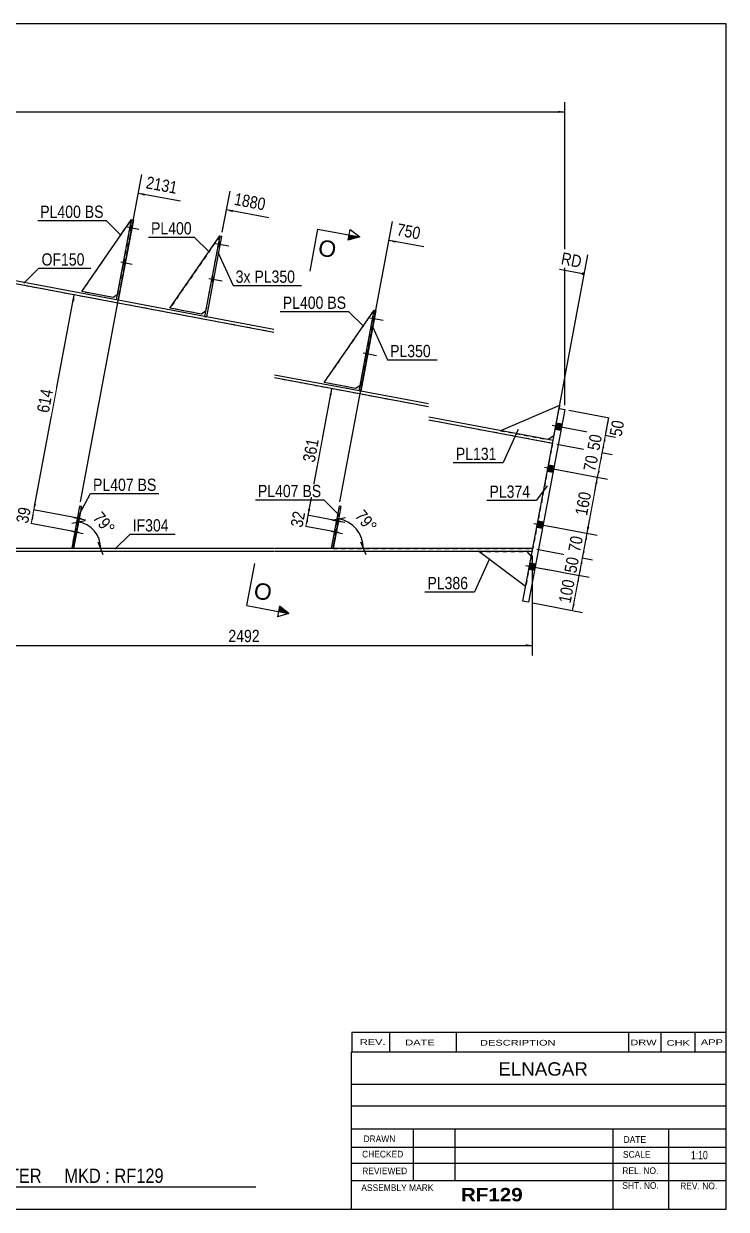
# Model space of a CAD drawing. Header units: millimetres. Extents: x -250 to 153, y -154 to 123.
# Drawn here: x -11.4 to 152.7, y -153.5 to 123.5 of the extents above; entities that cross this region are included whole.
import ezdxf

# ---------------------------------------------------------------- set-up
doc = ezdxf.new("R2010")
doc.units = ezdxf.units.MM
doc.linetypes.add('DXK_LINE_DOT1', pattern=[1.8814, 0.9407, -0.9407])
doc.linetypes.add('DXK_LINE_DOT2', pattern=[3.9198, 1.9599, -1.9599])
doc.styles.add('Arial', font='ARIAL.TTF', dxfattribs={"height": 0.2})
doc.styles.add('Arial Bold', font='ARIALBD.TTF', dxfattribs={"height": 0.2})
doc.styles.add('Arial Narrow', font='ARIALN.TTF', dxfattribs={"height": 0.2})

# ---------------------------------------------------------------- blocks, each defined once
blk = doc.blocks.new('Unknown-627307823-14430')
at = {"color": 5, "linetype": 'Continuous'}
for p, q in [((152.73, 123.46), (-247.27, 123.46)), ((-247.27, 123.46), (-247.27, -153.54)), ((152.73, -153.54), (152.73, 123.46)), ((-247.27, -153.54), (152.73, -153.54))]:
    blk.add_line(p, q, dxfattribs=at)
at = {"color": 174, "linetype": 'Continuous', "style": 'Arial'}
blk.add_text('Tekla structures', height=1.9102, rotation=90, dxfattribs=at).set_placement((-247.77, -153.04))
blk = doc.blocks.new('Part-627307823-7608 - 7523')
at = {"color": 2, "linetype": 'Continuous'}
for p, q in [((-60.63, 71.55), (-60.63, 0.83)), ((107.52, 0.83), (107.39, 0.83))]:
    blk.add_line(p, q, dxfattribs=at)
at = {"color": 7, "linetype": 'DXK_LINE_DOT1'}
for p, q in [((47.04, 51.33), (-60.63, 71.55)), ((83.13, 33.94), (47.14, 40.7)), ((112.13, 25.4), (83.23, 30.83)), ((112.13, 25.4), (107.52, 0.83)), ((0.11, 0.83), (-60.63, 0.83)), ((47.04, 0.83), (0.18, 0.83)), ((83.13, 0.83), (47.14, 0.83))]:
    blk.add_line(p, q, dxfattribs=at)
blk = doc.blocks.new('Part-627307823-7603 - 7523')
at = {"color": 7, "linetype": 'DXK_LINE_DOT1'}
for p, q in [((34.38, 73.88), (22.73, 56.99)), ((34.38, 73.88), (31.07, 56.27)), ((30.09, 55.61), (22.73, 56.99)), ((31.07, 56.27), (31.06, 56.26))]:
    blk.add_line(p, q, dxfattribs=at)
at = {"color": 2, "linetype": 'Continuous'}
for p, q in [((30.1, 55.61), (30.09, 55.61)), ((31.06, 56.26), (30.1, 55.61))]:
    blk.add_line(p, q, dxfattribs=at)
blk = doc.blocks.new('Part-627307823-7604 - 7523')
at = {"color": 7, "linetype": 'DXK_LINE_DOT1'}
for p, q in [((2.13, 60.86), (13.78, 77.75)), ((9.5, 59.48), (2.13, 60.86)), ((10.47, 60.14), (9.5, 59.48))]:
    blk.add_line(p, q, dxfattribs=at)
blk = doc.blocks.new('Part-627307823-7546 - 7523')
at = {"color": 2, "linetype": 'Continuous'}
for p, q in [((0.11, 0.83), (-27.3, 0.83)), ((47.04, 0.17), (-27.3, 0.17)), ((47.04, 0.83), (0.18, 0.83)), ((60.77, 0.83), (47.14, 0.83)), ((83.13, 0.17), (47.14, 0.17)), ((83.13, 0.83), (60.85, 0.83)), ((107.39, 0.83), (83.23, 0.83)), ((107.39, 0.17), (83.23, 0.17)), ((107.39, 0.83), (107.39, 0.17))]:
    blk.add_line(p, q, dxfattribs=at)
at = {"color": 7, "linetype": 'DXK_LINE_DOT1'}
for p, q in [((-27.3, 0.17), (-27.3, 0.83)), ((0.18, 0.83), (0.11, 0.83)), ((60.85, 0.83), (60.77, 0.83)), ((60.85, 0.83), (83.13, 0.83)), ((83.23, 0.83), (107.39, 0.83)), ((107.39, 0.17), (107.39, 0.17)), ((107.39, 0.17), (107.39, 0.17))]:
    blk.add_line(p, q, dxfattribs=at)
blk = doc.blocks.new('Part-627307823-7547 - 7523')
at = {"color": 2, "linetype": 'Continuous'}
for p, q in [((-60.63, 71.55), (-60.51, 72.2)), ((-60.51, 72.2), (-28.14, 66.12)), ((47.04, 51.33), (-60.63, 71.55)), ((10.24, 58.91), (-27.73, 66.05)), ((30.83, 55.05), (10.65, 58.84)), ((47.04, 52), (31.24, 54.97)), ((66.92, 37.67), (47.14, 41.38)), ((83.13, 33.94), (47.14, 40.7)), ((83.13, 34.62), (67.33, 37.59)), ((112.26, 26.06), (83.23, 31.51)), ((112.13, 25.4), (83.23, 30.83))]:
    blk.add_line(p, q, dxfattribs=at)
at = {"color": 7, "linetype": 'DXK_LINE_DOT1'}
for p, q in [((-27.73, 66.05), (-28.14, 66.12)), ((10.65, 58.84), (10.24, 58.91)), ((31.24, 54.97), (30.83, 55.05)), ((67.33, 37.59), (66.92, 37.67)), ((112.13, 25.4), (112.26, 26.06))]:
    blk.add_line(p, q, dxfattribs=at)
blk = doc.blocks.new('Bolt-627307823-7615 - 7523')
at = {"linetype": 'Continuous'}
for points in [[(70.4, 53.97), (70.62, 55.12), (70.21, 55.19), (69.99, 54.05)], [(70.4, 53.97), (70.62, 55.12), (70.21, 55.19), (69.99, 54.05)], [(70.4, 53.97), (70.62, 55.12), (70.21, 55.19), (69.99, 54.05)], [(68.87, 45.78), (69.08, 46.93), (68.67, 47), (68.46, 45.86)], [(68.87, 45.78), (69.08, 46.93), (68.67, 47), (68.46, 45.86)], [(68.87, 45.78), (69.08, 46.93), (68.67, 47), (68.46, 45.86)]]:
    blk.add_hatch(color=3, dxfattribs=at).paths.add_polyline_path(points)
at = {"color": 3, "linetype": 'Continuous'}
for p, q in [((69.45, 54.74), (72.56, 54.16)), ((69.45, 54.74), (72.56, 54.16)), ((69.45, 54.74), (72.56, 54.16)), ((69.99, 54.05), (70.4, 53.97)), ((69.99, 54.05), (70.4, 53.97)), ((69.99, 54.05), (70.4, 53.97)), ((70.21, 55.19), (70.62, 55.12)), ((70.21, 55.19), (70.62, 55.12)), ((70.21, 55.19), (70.62, 55.12)), ((67.91, 46.55), (71.02, 45.97)), ((67.91, 46.55), (71.02, 45.97)), ((67.91, 46.55), (71.02, 45.97)), ((68.46, 45.86), (68.87, 45.78)), ((68.46, 45.86), (68.87, 45.78)), ((68.46, 45.86), (68.87, 45.78)), ((68.67, 47), (69.08, 46.93)), ((68.67, 47), (69.08, 46.93)), ((68.67, 47), (69.08, 46.93))]:
    blk.add_line(p, q, dxfattribs=at)
blk = doc.blocks.new('Part-627307823-7555 - 7523')
at = {"color": 2, "linetype": 'Continuous'}
for p, q in [((66.92, 37.67), (70.46, 56.5)), ((70.86, 56.43), (67.33, 37.59)), ((70.46, 56.5), (70.86, 56.43)), ((67.33, 37.59), (66.92, 37.67))]:
    blk.add_line(p, q, dxfattribs=at)
blk = doc.blocks.new('Bolt-627307823-7620 - 7523')
at = {"linetype": 'Continuous'}
for points in [[(34.31, 71.35), (34.53, 72.5), (34.12, 72.58), (33.91, 71.43)], [(34.31, 71.35), (34.53, 72.5), (34.12, 72.58), (33.91, 71.43)], [(34.31, 71.35), (34.53, 72.5), (34.12, 72.58), (33.91, 71.43)], [(32.78, 63.16), (32.99, 64.31), (32.58, 64.39), (32.37, 63.24)], [(32.78, 63.16), (32.99, 64.31), (32.58, 64.39), (32.37, 63.24)], [(32.78, 63.16), (32.99, 64.31), (32.58, 64.39), (32.37, 63.24)]]:
    blk.add_hatch(color=3, dxfattribs=at).paths.add_polyline_path(points)
at = {"color": 3, "linetype": 'Continuous'}
for p, q in [((33.36, 72.12), (36.47, 71.54)), ((33.36, 72.12), (36.47, 71.54)), ((33.36, 72.12), (36.47, 71.54)), ((34.12, 72.58), (34.53, 72.5)), ((34.12, 72.58), (34.53, 72.5)), ((34.12, 72.58), (34.53, 72.5)), ((33.91, 71.43), (34.31, 71.35)), ((33.91, 71.43), (34.31, 71.35)), ((33.91, 71.43), (34.31, 71.35)), ((31.82, 63.93), (34.93, 63.35)), ((31.82, 63.93), (34.93, 63.35)), ((31.82, 63.93), (34.93, 63.35)), ((32.58, 64.39), (32.99, 64.31)), ((32.58, 64.39), (32.99, 64.31)), ((32.58, 64.39), (32.99, 64.31)), ((32.37, 63.24), (32.78, 63.16)), ((32.37, 63.24), (32.78, 63.16)), ((32.37, 63.24), (32.78, 63.16))]:
    blk.add_line(p, q, dxfattribs=at)
blk = doc.blocks.new('Part-627307823-7556 - 7523')
at = {"color": 2, "linetype": 'Continuous'}
for p, q in [((58.8, 39.61), (70.46, 56.5)), ((66.18, 38.23), (58.8, 39.61)), ((67.15, 38.9), (66.18, 38.23))]:
    blk.add_line(p, q, dxfattribs=at)
at = {"color": 7, "linetype": 'DXK_LINE_DOT1'}
blk.add_line((70.46, 56.5), (67.15, 38.9), dxfattribs=at)
blk = doc.blocks.new('Part-627307823-7557 - 7523')
at = {"color": 2, "linetype": 'Continuous'}
for p, q in [((62.28, 10.72), (60.44, 0.9)), ((62.69, 10.65), (60.85, 0.82)), ((62.28, 10.72), (62.69, 10.65)), ((60.85, 0.82), (60.44, 0.9))]:
    blk.add_line(p, q, dxfattribs=at)
at = {"color": 7, "linetype": 'DXK_LINE_DOT1'}
blk.add_line((60.59, 1.71), (61, 1.64), dxfattribs=at)
blk = doc.blocks.new('Bolt-627307823-7625 - 7523')
at = {"linetype": 'Continuous'}
for points in [[(113.04, 30.23), (112.76, 28.76), (114.07, 28.51), (114.35, 29.99)], [(113.04, 30.23), (112.76, 28.76), (114.07, 28.51), (114.35, 29.99)], [(111.19, 20.41), (110.92, 18.93), (112.23, 18.69), (112.5, 20.16)], [(111.19, 20.41), (110.92, 18.93), (112.23, 18.69), (112.5, 20.16)], [(108.73, 7.3), (108.46, 5.83), (109.77, 5.58), (110.04, 7.06)], [(108.73, 7.3), (108.46, 5.83), (109.77, 5.58), (110.04, 7.06)], [(106.89, -2.53), (106.61, -4), (107.92, -4.25), (108.2, -2.77)], [(106.89, -2.53), (106.61, -4), (107.92, -4.25), (108.2, -2.77)]]:
    blk.add_hatch(color=3, dxfattribs=at).paths.add_polyline_path(points)
at = {"color": 3, "linetype": 'Continuous'}
for p, q in [((112.08, 29.65), (117.41, 28.65)), ((112.08, 29.65), (117.41, 28.65)), ((112.76, 28.76), (114.07, 28.51)), ((112.76, 28.76), (114.07, 28.51)), ((113.04, 30.23), (114.35, 29.99)), ((113.04, 30.23), (114.35, 29.99)), ((110.24, 19.82), (115.56, 18.82)), ((110.24, 19.82), (115.56, 18.82)), ((111.19, 20.41), (112.5, 20.16)), ((111.19, 20.41), (112.5, 20.16)), ((110.92, 18.93), (112.23, 18.69)), ((110.92, 18.93), (112.23, 18.69)), ((107.78, 6.72), (113.1, 5.72)), ((107.78, 6.72), (113.1, 5.72)), ((108.46, 5.83), (109.77, 5.58)), ((108.46, 5.83), (109.77, 5.58)), ((108.73, 7.3), (110.04, 7.06)), ((108.73, 7.3), (110.04, 7.06)), ((106.89, -2.53), (108.2, -2.77)), ((106.89, -2.53), (108.2, -2.77)), ((105.93, -3.11), (111.25, -4.11)), ((105.93, -3.11), (111.25, -4.11)), ((106.61, -4), (107.92, -4.25)), ((106.61, -4), (107.92, -4.25))]:
    blk.add_line(p, q, dxfattribs=at)
blk = doc.blocks.new('Part-627307823-7561 - 7523')
at = {"color": 2, "linetype": 'Continuous'}
for p, q in [((34.37, 73.89), (30.83, 55.05)), ((34.78, 73.81), (31.24, 54.97)), ((34.37, 73.89), (34.78, 73.81)), ((30.83, 55.05), (31.24, 54.97))]:
    blk.add_line(p, q, dxfattribs=at)
blk = doc.blocks.new('Part-627307823-7570 - 7523')
at = {"color": 2, "linetype": 'Continuous'}
for p, q in [((105.21, -11.45), (113.67, 33.59)), ((114.98, 33.35), (106.52, -11.7)), ((113.67, 33.59), (114.98, 33.35)), ((106.52, -11.7), (105.21, -11.45))]:
    blk.add_line(p, q, dxfattribs=at)
blk = doc.blocks.new('Part-627307823-7573 - 7523')
at = {"color": 2, "linetype": 'Continuous'}
for p, q in [((113.79, 34.25), (99.97, 28.37)), ((113.79, 34.25), (113.67, 33.59)), ((111.03, 26.29), (112.49, 27.29))]:
    blk.add_line(p, q, dxfattribs=at)
at = {"color": 7, "linetype": 'DXK_LINE_DOT1'}
for p, q in [((112.49, 27.29), (113.67, 33.59)), ((99.97, 28.37), (111.03, 26.29))]:
    blk.add_line(p, q, dxfattribs=at)
blk = doc.blocks.new('Part-627307823-7575 - 7523')
at = {"color": 2, "linetype": 'Continuous'}
for p, q in [((105.85, -8.02), (94.89, 0.17)), ((106.14, 0.17), (107.16, -1.06))]:
    blk.add_line(p, q, dxfattribs=at)
at = {"color": 7, "linetype": 'DXK_LINE_DOT1'}
for p, q in [((94.89, 0.17), (106.14, 0.17)), ((107.16, -1.06), (105.85, -8.02))]:
    blk.add_line(p, q, dxfattribs=at)
blk = doc.blocks.new('Bolt-627307823-7641 - 7523')
at = {"linetype": 'Continuous'}
for points in [[(1.39, 7.27), (1.61, 8.42), (1.2, 8.49), (0.98, 7.35)], [(0.8, 4.1), (1.01, 5.24), (0.6, 5.32), (0.39, 4.17)]]:
    blk.add_hatch(color=3, dxfattribs=at).paths.add_polyline_path(points)
at = {"color": 3, "linetype": 'Continuous'}
for p, q in [((1.2, 8.49), (1.61, 8.42)), ((0.31, 8.07), (3.01, 7.56)), ((0.98, 7.35), (1.39, 7.27)), ((-0.28, 4.89), (2.42, 4.38)), ((0.39, 4.17), (0.8, 4.1)), ((0.6, 5.32), (1.01, 5.24))]:
    blk.add_line(p, q, dxfattribs=at)
blk = doc.blocks.new('Part-627307823-7577 - 7523')
at = {"color": 2, "linetype": 'Continuous'}
for p, q in [((10.24, 58.91), (13.78, 77.75)), ((14.19, 77.67), (10.65, 58.84)), ((13.78, 77.75), (14.19, 77.67)), ((10.65, 58.84), (10.24, 58.91))]:
    blk.add_line(p, q, dxfattribs=at)
blk = doc.blocks.new('Part-627307823-7578 - 7523')
at = {"color": 7, "linetype": 'DXK_LINE_DOT1'}
for p, q in [((62.28, 10.72), (60.44, 0.9)), ((60.85, 0.82), (62.69, 10.65)), ((62.69, 10.65), (62.28, 10.72)), ((60.44, 0.9), (60.85, 0.82))]:
    blk.add_line(p, q, dxfattribs=at)
blk = doc.blocks.new('Part-627307823-7581 - 7523')
at = {"color": 2, "linetype": 'Continuous'}
for p, q in [((22.72, 57), (34.37, 73.89)), ((30.09, 55.61), (22.72, 57)), ((31.06, 56.28), (30.09, 55.61))]:
    blk.add_line(p, q, dxfattribs=at)
at = {"color": 7, "linetype": 'DXK_LINE_DOT1'}
blk.add_line((34.37, 73.89), (31.06, 56.28), dxfattribs=at)
blk = doc.blocks.new('Part-627307823-7582 - 7523')
at = {"color": 2, "linetype": 'Continuous'}
for p, q in [((2.13, 60.86), (13.78, 77.75)), ((9.5, 59.48), (2.13, 60.86)), ((10.47, 60.14), (9.5, 59.48))]:
    blk.add_line(p, q, dxfattribs=at)
at = {"color": 7, "linetype": 'DXK_LINE_DOT1'}
blk.add_line((13.78, 77.75), (10.47, 60.14), dxfattribs=at)
blk = doc.blocks.new('Part-627307823-7595 - 7523')
at = {"color": 2, "linetype": 'Continuous'}
for p, q in [((1.62, 10.72), (-0.23, 0.9)), ((2.03, 10.65), (0.18, 0.82)), ((1.62, 10.72), (2.03, 10.65)), ((0.18, 0.82), (-0.23, 0.9))]:
    blk.add_line(p, q, dxfattribs=at)
at = {"color": 7, "linetype": 'DXK_LINE_DOT1'}
blk.add_line((-0.08, 1.72), (0.33, 1.64), dxfattribs=at)
blk = doc.blocks.new('Part-627307823-7598 - 7523')
at = {"color": 7, "linetype": 'DXK_LINE_DOT1'}
for p, q in [((1.62, 10.72), (-0.23, 0.9)), ((0.18, 0.82), (2.03, 10.65)), ((2.03, 10.65), (1.62, 10.72)), ((-0.23, 0.9), (0.18, 0.82))]:
    blk.add_line(p, q, dxfattribs=at)
blk = doc.blocks.new('Part-627307823-7602 - 7523')
at = {"color": 7, "linetype": 'DXK_LINE_DOT1'}
for p, q in [((58.8, 39.61), (70.46, 56.5)), ((66.18, 38.23), (58.8, 39.61)), ((67.15, 38.9), (66.18, 38.23))]:
    blk.add_line(p, q, dxfattribs=at)
blk = doc.blocks.new('Bolt-627307823-7616 - 7523')
at = {"linetype": 'Continuous'}
for points in [[(61.75, 7.9), (61.54, 6.75), (61.95, 6.68), (62.16, 7.82)], [(61.27, 5.32), (61.05, 4.17), (61.46, 4.09), (61.68, 5.24)]]:
    blk.add_hatch(color=3, dxfattribs=at).paths.add_polyline_path(points)
at = {"color": 3, "linetype": 'Continuous'}
for p, q in [((60.87, 7.47), (63.57, 6.97)), ((61.54, 6.75), (61.95, 6.68)), ((61.75, 7.9), (62.16, 7.82)), ((60.38, 4.89), (63.08, 4.38)), ((61.05, 4.17), (61.46, 4.09)), ((61.27, 5.32), (61.68, 5.24))]:
    blk.add_line(p, q, dxfattribs=at)
blk = doc.blocks.new('Bolt-627307823-7628 - 7523')
at = {"linetype": 'Continuous'}
for points in [[(13.73, 75.22), (13.94, 76.36), (13.53, 76.44), (13.32, 75.29)], [(13.73, 75.22), (13.94, 76.36), (13.53, 76.44), (13.32, 75.29)], [(13.73, 75.22), (13.94, 76.36), (13.53, 76.44), (13.32, 75.29)], [(12.19, 67.03), (12.41, 68.17), (12, 68.25), (11.78, 67.1)], [(12.19, 67.03), (12.41, 68.17), (12, 68.25), (11.78, 67.1)], [(12.19, 67.03), (12.41, 68.17), (12, 68.25), (11.78, 67.1)]]:
    blk.add_hatch(color=3, dxfattribs=at).paths.add_polyline_path(points)
at = {"color": 3, "linetype": 'Continuous'}
for p, q in [((12.77, 75.99), (15.47, 75.48)), ((12.77, 75.99), (15.47, 75.48)), ((12.77, 75.99), (15.47, 75.48)), ((13.32, 75.29), (13.73, 75.22)), ((13.32, 75.29), (13.73, 75.22)), ((13.32, 75.29), (13.73, 75.22)), ((13.53, 76.44), (13.94, 76.36)), ((13.53, 76.44), (13.94, 76.36)), ((13.53, 76.44), (13.94, 76.36)), ((11.23, 67.8), (13.94, 67.29)), ((11.23, 67.8), (13.94, 67.29)), ((11.23, 67.8), (13.94, 67.29)), ((11.78, 67.1), (12.19, 67.03)), ((11.78, 67.1), (12.19, 67.03)), ((11.78, 67.1), (12.19, 67.03)), ((12, 68.25), (12.41, 68.17)), ((12, 68.25), (12.41, 68.17)), ((12, 68.25), (12.41, 68.17))]:
    blk.add_line(p, q, dxfattribs=at)
blk = doc.blocks.new('Bolt-627307823-7629 - 7523')
at = {"color": 3, "linetype": 'DXK_LINE_DOT2'}
for p, q in [((60.87, 7.47), (63.57, 6.97)), ((61.54, 6.75), (61.95, 6.68)), ((61.75, 7.9), (62.16, 7.82)), ((60.38, 4.89), (63.08, 4.38)), ((61.05, 4.17), (61.46, 4.09)), ((61.27, 5.32), (61.68, 5.24))]:
    blk.add_line(p, q, dxfattribs=at)
blk = doc.blocks.new('Bolt-627307823-7644 - 7523')
at = {"color": 3, "linetype": 'DXK_LINE_DOT2'}
for p, q in [((1.2, 8.49), (1.61, 8.42)), ((0.31, 8.07), (3.01, 7.56)), ((0.98, 7.35), (1.39, 7.27)), ((-0.28, 4.89), (2.42, 4.38)), ((0.39, 4.17), (0.8, 4.1)), ((0.6, 5.32), (1.01, 5.24))]:
    blk.add_line(p, q, dxfattribs=at)
blk = doc.blocks.new('StraightDimension-627307823-15960 - 7523')
at = {"linetype": 'Continuous'}
for points in [[(123.21, 21.8), (123.73, 23.22), (123.7, 21.7)], [(123.18, 18.92), (122.65, 17.49), (122.68, 19.01)]]:
    blk.add_hatch(color=7, dxfattribs=at).paths.add_polyline_path(points)
at = {"color": 7, "linetype": 'Continuous'}
for p, q in [((113.12, 25.22), (126.09, 22.78)), ((122.65, 17.49), (123.73, 23.22)), ((115.6, 18.82), (125.01, 17.05))]:
    blk.add_line(p, q, dxfattribs=at)
at = {"color": 0}
blk.add_wipeout([(123.49, 22.77), (119.36, 23.55), (118.47, 18.77), (122.6, 18)], dxfattribs=at)
at = {"color": 3, "style": 'Arial Narrow'}
blk.add_text('70', height=2.863, rotation=79.3661, dxfattribs=at).set_placement((122.12, 18.7))
blk = doc.blocks.new('StraightDimension-627307823-17722 - 7523')
at = {"linetype": 'Continuous'}
for points in [[(-0.15, 58.66), (0.38, 60.09), (0.35, 58.57)], [(-8.54, 11.26), (-9.06, 9.83), (-9.03, 11.35)]]:
    blk.add_hatch(color=7, dxfattribs=at).paths.add_polyline_path(points)
at = {"color": 7, "linetype": 'Continuous'}
for p, q in [((-9.06, 9.83), (0.38, 60.09)), ((5.82, 59.07), (-1.83, 60.5)), ((2.03, 7.74), (-11.27, 10.24))]:
    blk.add_line(p, q, dxfattribs=at)
at = {"color": 0}
blk.add_wipeout([(-3.87, 38.27), (-8, 39.05), (-9.23, 32.48), (-5.11, 31.7)], dxfattribs=at)
at = {"color": 3, "style": 'Arial Narrow'}
blk.add_text('614', height=2.863, rotation=79.3661, dxfattribs=at).set_placement((-5.59, 32.4))
blk = doc.blocks.new('StraightDimension-627307823-15958 - 7523')
at = {"linetype": 'Continuous'}
for points in [[(124.75, 29.99), (125.27, 31.41), (125.24, 29.89)], [(125.02, 28.75), (124.5, 27.32), (124.53, 28.84)]]:
    blk.add_hatch(color=7, dxfattribs=at).paths.add_polyline_path(points)
at = {"color": 7, "linetype": 'Continuous'}
for p, q in [((115.96, 33.16), (127.48, 31)), ((124.5, 27.32), (125.27, 31.41)), ((117.45, 28.64), (126.71, 26.9))]:
    blk.add_line(p, q, dxfattribs=at)
at = {"color": 0}
blk.add_wipeout([(129.61, 30.95), (125.48, 31.73), (124.58, 26.95), (128.71, 26.18)], dxfattribs=at)
at = {"color": 3, "style": 'Arial Narrow'}
blk.add_text('50', height=2.863, rotation=79.3661, dxfattribs=at).set_placement((128.23, 26.88))
blk = doc.blocks.new('StraightDimension-627307823-17723 - 7523')
at = {"linetype": 'Continuous'}
for points in [[(-9.58, 8.4), (-9.06, 9.83), (-9.09, 8.31)], [(-9.14, 8.08), (-9.66, 6.65), (-9.63, 8.17)]]:
    blk.add_hatch(color=7, dxfattribs=at).paths.add_polyline_path(points)
at = {"color": 7, "linetype": 'Continuous'}
for p, q in [((2.03, 7.74), (-11.27, 10.24)), ((-9.66, 6.65), (-9.06, 9.83)), ((1.44, 4.57), (-11.87, 7.07))]:
    blk.add_line(p, q, dxfattribs=at)
at = {"color": 0}
blk.add_wipeout([(-9.06, 10.65), (-13.19, 11.43), (-14.08, 6.66), (-9.96, 5.88)], dxfattribs=at)
at = {"color": 3, "style": 'Arial Narrow'}
blk.add_text('39', height=2.863, rotation=79.3661, dxfattribs=at).set_placement((-10.43, 6.58))
blk = doc.blocks.new('StraightDimension-627307823-15959 - 7523')
at = {"linetype": 'Continuous'}
for points in [[(123.98, 25.89), (124.5, 27.32), (124.47, 25.8)], [(124.25, 24.65), (123.73, 23.22), (123.76, 24.75)]]:
    blk.add_hatch(color=7, dxfattribs=at).paths.add_polyline_path(points)
at = {"color": 7, "linetype": 'Continuous'}
for p, q in [((117.45, 28.64), (126.86, 26.88)), ((113.12, 25.22), (126.09, 22.78)), ((123.73, 23.22), (124.5, 27.32))]:
    blk.add_line(p, q, dxfattribs=at)
at = {"color": 0}
blk.add_wipeout([(124.42, 27.69), (120.29, 28.46), (119.39, 23.69), (123.52, 22.91)], dxfattribs=at)
at = {"color": 3, "style": 'Arial Narrow'}
blk.add_text('50', height=2.863, rotation=79.3661, dxfattribs=at).set_placement((123.04, 23.61))
blk = doc.blocks.new('StraightDimension-627307823-15961 - 7523')
at = {"linetype": 'Continuous'}
for points in [[(122.13, 16.06), (122.65, 17.49), (122.62, 15.97)], [(120.72, 5.82), (120.19, 4.39), (120.22, 5.91)]]:
    blk.add_hatch(color=7, dxfattribs=at).paths.add_polyline_path(points)
at = {"color": 7, "linetype": 'Continuous'}
for p, q in [((115.6, 18.82), (125.01, 17.05)), ((120.19, 4.39), (122.65, 17.49)), ((112.21, 5.89), (122.55, 3.94))]:
    blk.add_line(p, q, dxfattribs=at)
at = {"color": 0}
blk.add_wipeout([(121.89, 14.25), (117.76, 15.03), (116.53, 8.46), (120.66, 7.68)], dxfattribs=at)
at = {"color": 3, "style": 'Arial Narrow'}
blk.add_text('160', height=2.863, rotation=79.3661, dxfattribs=at).set_placement((120.18, 8.38))
blk = doc.blocks.new('StraightDimension-627307823-15962 - 7523')
at = {"linetype": 'Continuous'}
for points in [[(119.67, 2.96), (120.19, 4.39), (120.16, 2.87)], [(119.64, 0.08), (119.12, -1.35), (119.15, 0.17)]]:
    blk.add_hatch(color=7, dxfattribs=at).paths.add_polyline_path(points)
at = {"color": 7, "linetype": 'Continuous'}
for p, q in [((112.21, 5.89), (122.55, 3.94)), ((119.12, -1.35), (120.19, 4.39)), ((108.5, 0.65), (121.47, -1.79))]:
    blk.add_line(p, q, dxfattribs=at)
at = {"color": 0}
blk.add_wipeout([(119.95, 3.93), (115.83, 4.71), (114.93, -0.06), (119.06, -0.84)], dxfattribs=at)
at = {"color": 3, "style": 'Arial Narrow'}
blk.add_text('70', height=2.863, rotation=79.3661, dxfattribs=at).set_placement((118.58, -0.14))
blk = doc.blocks.new('StraightDimension-627307823-15963 - 7523')
at = {"linetype": 'Continuous'}
for points in [[(118.59, -2.77), (119.12, -1.35), (119.08, -2.87)], [(118.87, -4.01), (118.35, -5.44), (118.38, -3.92)]]:
    blk.add_hatch(color=7, dxfattribs=at).paths.add_polyline_path(points)
at = {"color": 7, "linetype": 'Continuous'}
for p, q in [((108.5, 0.65), (121.47, -1.79)), ((118.35, -5.44), (119.12, -1.35)), ((110.21, -3.91), (120.71, -5.88))]:
    blk.add_line(p, q, dxfattribs=at)
at = {"color": 0}
blk.add_wipeout([(119.03, -0.98), (114.9, -0.2), (114.01, -4.98), (118.14, -5.75)], dxfattribs=at)
at = {"color": 3, "style": 'Arial Narrow'}
blk.add_text('50', height=2.863, rotation=79.3661, dxfattribs=at).set_placement((117.66, -5.05))
blk = doc.blocks.new('StraightDimension-627307823-15964 - 7523')
at = {"linetype": 'Continuous'}
for points in [[(117.82, -6.87), (118.35, -5.44), (118.32, -6.96)], [(117.33, -12.2), (116.81, -13.63), (116.84, -12.11)]]:
    blk.add_hatch(color=7, dxfattribs=at).paths.add_polyline_path(points)
at = {"color": 7, "linetype": 'Continuous'}
for p, q in [((110.21, -3.91), (120.71, -5.88)), ((116.81, -13.63), (118.35, -5.44)), ((107.5, -11.88), (119.17, -14.07))]:
    blk.add_line(p, q, dxfattribs=at)
at = {"color": 0}
blk.add_wipeout([(118.05, -6.22), (113.92, -5.45), (112.69, -12.02), (116.81, -12.79)], dxfattribs=at)
at = {"color": 3, "style": 'Arial Narrow'}
blk.add_text('100', height=2.863, rotation=79.3661, dxfattribs=at).set_placement((116.33, -12.09))
blk = doc.blocks.new('StraightDimension-627307823-16572 - 7523')
at = {"linetype": 'Continuous'}
for points in [[(-213.72, 102.61), (-215.22, 102.86), (-213.72, 103.11)], [(113.48, 103.11), (114.98, 102.86), (113.48, 102.61)]]:
    blk.add_hatch(color=7, dxfattribs=at).paths.add_polyline_path(points)
at = {"color": 7, "linetype": 'Continuous'}
for p, q in [((-215.22, 34.35), (-215.22, 105.11)), ((-215.22, 102.86), (114.98, 102.86)), ((114.98, 34.35), (114.98, 105.11))]:
    blk.add_line(p, q, dxfattribs=at)
at = {"color": 0}
blk.add_wipeout([(-45.86, 103.01), (-45.86, 107.21), (-54.38, 107.21), (-54.38, 103.01)], dxfattribs=at)
at = {"color": 3, "style": 'Arial Narrow'}
blk.add_text('5965', height=2.863, dxfattribs=at).set_placement((-53.78, 103.61))
blk = doc.blocks.new('StraightDimension-627307823-17350 - 7523')
at = {"linetype": 'Continuous'}
for points in [[(-25.8, -22.03), (-27.3, -21.78), (-25.8, -21.53)], [(105.89, -21.53), (107.39, -21.78), (105.89, -22.03)]]:
    blk.add_hatch(color=7, dxfattribs=at).paths.add_polyline_path(points)
at = {"color": 7, "linetype": 'Continuous'}
for p, q in [((-27.3, -1.83), (-27.3, -24.18)), ((107.39, -0.83), (107.39, -24.18)), ((-27.3, -21.78), (107.39, -21.78))]:
    blk.add_line(p, q, dxfattribs=at)
at = {"color": 0}
blk.add_wipeout([(44.3, -21.63), (44.3, -17.43), (35.79, -17.43), (35.79, -21.63)], dxfattribs=at)
at = {"color": 3, "style": 'Arial Narrow'}
blk.add_text('2492', height=2.863, dxfattribs=at).set_placement((36.39, -21.03))
blk = doc.blocks.new('StraightDimension-627307823-17740 - 7523')
at = {"linetype": 'Continuous'}
for points in [[(60.04, 36.75), (60.56, 38.18), (60.53, 36.66)], [(55.53, 10), (55, 8.57), (55.03, 10.1)]]:
    blk.add_hatch(color=7, dxfattribs=at).paths.add_polyline_path(points)
at = {"color": 7, "linetype": 'Continuous'}
for p, q in [((55, 8.57), (60.56, 38.18)), ((73.54, 35.75), (58.35, 38.6)), ((62.59, 7.15), (52.79, 8.99))]:
    blk.add_line(p, q, dxfattribs=at)
at = {"color": 0}
blk.add_wipeout([(58.25, 26.69), (54.13, 27.47), (52.89, 20.9), (57.02, 20.12)], dxfattribs=at)
at = {"color": 3, "style": 'Arial Narrow'}
blk.add_text('361', height=2.863, rotation=79.3661, dxfattribs=at).set_placement((56.54, 20.82))
blk = doc.blocks.new('StraightDimension-627307823-17741 - 7523')
at = {"linetype": 'Continuous'}
for points in [[(54.48, 7.15), (55, 8.57), (54.97, 7.05)], [(55.04, 7.42), (54.52, 5.99), (54.55, 7.51)]]:
    blk.add_hatch(color=7, dxfattribs=at).paths.add_polyline_path(points)
at = {"color": 7, "linetype": 'Continuous'}
for p, q in [((62.59, 7.15), (52.79, 8.99)), ((54.52, 5.99), (55, 8.57)), ((62.1, 4.57), (52.31, 6.41))]:
    blk.add_line(p, q, dxfattribs=at)
at = {"color": 0}
blk.add_wipeout([(55.06, 9.7), (50.93, 10.47), (50.04, 5.7), (54.17, 4.92)], dxfattribs=at)
at = {"color": 3, "style": 'Arial Narrow'}
blk.add_text('32', height=2.863, rotation=79.3661, dxfattribs=at).set_placement((53.69, 5.63))
blk = doc.blocks.new('StraightDimension-627307823-17755 - 7523')
at = {"linetype": 'Continuous'}
blk.add_hatch(color=7, dxfattribs=at).paths.add_polyline_path([(75.37, 72.29), (73.94, 72.81), (75.46, 72.78)])
at = {"color": 7, "linetype": 'Continuous'}
for p, q in [((62.47, 11.71), (74.77, 77.23)), ((82.03, 71.29), (73.94, 72.81))]:
    blk.add_line(p, q, dxfattribs=at)
at = {"color": 0, "linetype": 'Continuous'}
blk.add_wipeout([(119.1, 65.7), (119.88, 69.83), (114.04, 70.93), (113.26, 66.8)], dxfattribs=at)
at = {"color": 7, "linetype": 'Continuous'}
for p, q in [((112.44, 27.04), (120.4, 69.43)), ((113.74, 66.1), (119.57, 65.01)), ((119.03, 64.85), (119.57, 65.01)), ((119.12, 65.34), (119.57, 65.01))]:
    blk.add_line(p, q, dxfattribs=at)
at = {"color": 3, "linetype": 'Continuous', "style": 'Arial Narrow'}
blk.add_text('RD', height=2.863, rotation=-10.6341, dxfattribs=at).set_placement((113.96, 67.28))
at = {"color": 0}
blk.add_wipeout([(81.44, 72.32), (82.21, 76.45), (75.64, 77.68), (74.87, 73.55)], dxfattribs=at)
at = {"color": 3, "style": 'Arial Narrow'}
blk.add_text('750', height=2.863, rotation=-10.6341, dxfattribs=at).set_placement((75.57, 74.03))
blk = doc.blocks.new('StraightDimension-627307823-17756 - 7523')
at = {"linetype": 'Continuous'}
blk.add_hatch(color=7, dxfattribs=at).paths.add_polyline_path([(37.37, 79.42), (35.94, 79.95), (37.46, 79.91)])
at = {"color": 7, "linetype": 'Continuous'}
for p, q in [((34.97, 74.79), (36.77, 84.37)), ((45.83, 78.09), (35.94, 79.95))]:
    blk.add_line(p, q, dxfattribs=at)
at = {"color": 0}
blk.add_wipeout([(45.24, 79.12), (46.01, 83.24), (37.64, 84.82), (36.87, 80.69)], dxfattribs=at)
at = {"color": 3, "style": 'Arial Narrow'}
blk.add_text('1880', height=2.863, rotation=-10.6341, dxfattribs=at).set_placement((37.57, 81.17))
blk = doc.blocks.new('StraightDimension-627307823-17757 - 7523')
at = {"linetype": 'Continuous'}
blk.add_hatch(color=7, dxfattribs=at).paths.add_polyline_path([(16.77, 83.29), (15.34, 83.81), (16.86, 83.78)])
at = {"color": 7, "linetype": 'Continuous'}
for p, q in [((1.8, 11.71), (16.17, 88.24)), ((25.23, 81.96), (15.34, 83.81))]:
    blk.add_line(p, q, dxfattribs=at)
at = {"color": 0}
blk.add_wipeout([(24.64, 82.99), (25.41, 87.11), (17.05, 88.68), (16.27, 84.56)], dxfattribs=at)
at = {"color": 3, "style": 'Arial Narrow'}
blk.add_text('2131', height=2.863, rotation=-10.6341, dxfattribs=at).set_placement((16.97, 85.03))
blk = doc.blocks.new('AngleDimension-627307823-18394 - 7523')
at = {"color": 1, "linetype": 'Continuous'}
for p, q in [((60.57, 7.5), (63.74, 8.12)), ((62.16, 7.81), (60.85, 0.83)), ((61.03, 1.82), (62.16, 7.81)), ((67.95, 0.83), (60.85, 0.83)), ((68.55, -0.67), (67.35, 2.33))]:
    blk.add_line(p, q, dxfattribs=at)
blk.add_arc((60.85, 0.83), 7.1, 359.9997, 79.3635, dxfattribs=at)
at = {"color": 0}
blk.add_wipeout([(69.07, 3.45), (72.3, 6.14), (68.17, 11.11), (64.94, 8.42)], dxfattribs=at)
at = {"color": 136, "style": 'Arial Narrow'}
blk.add_text('79°', height=2.863, rotation=-50.3172, dxfattribs=at).set_placement((65.79, 8.35))
blk = doc.blocks.new('AngleDimension-627307823-18450 - 7523')
at = {"color": 1, "linetype": 'Continuous'}
for p, q in [((-0.22, 6.79), (2.95, 7.42)), ((1.36, 7.1), (0.18, 0.83)), ((0.37, 1.82), (1.36, 7.1)), ((6.56, 0.83), (0.18, 0.83)), ((7.16, -0.67), (5.96, 2.33))]:
    blk.add_line(p, q, dxfattribs=at)
blk.add_arc((0.18, 0.83), 6.38, 359.9997, 79.3635, dxfattribs=at)
at = {"color": 0}
blk.add_wipeout([(7.85, 3), (11.08, 5.68), (6.96, 10.65), (3.72, 7.97)], dxfattribs=at)
at = {"color": 136, "style": 'Arial Narrow'}
blk.add_text('79°', height=2.863, rotation=-50.3172, dxfattribs=at).set_placement((4.57, 7.89))
blk = doc.blocks.new('CBS_CALLOFF-627307823-18560')
at = {"color": 7, "linetype": 'Continuous'}
blk.add_line((-73.39, -148.27), (42.84, -148.29), dxfattribs=at)
at = {"color": 3, "linetype": 'Continuous', "style": 'Arial Narrow'}
blk.add_text('QTY= 1 Nos.      RAFTER     MKD : RF129', height=3.3405, dxfattribs=at).set_placement((-51.16, -147.38))
blk = doc.blocks.new('CBS_NAME_BLOG-627307823-18561')
at = {"color": 7, "linetype": 'Continuous'}
for p, q in [((65.14, -116.79), (152.66, -116.79)), ((65.14, -153.5), (65.14, -116.79)), ((65.14, -124.33), (152.66, -124.33)), ((65.22, -129.38), (152.73, -129.38)), ((65.14, -134.76), (152.66, -134.76)), ((79.67, -146.86), (79.67, -134.76)), ((89.35, -146.84), (89.35, -134.77)), ((126.27, -153.5), (126.27, -134.77)), ((139.32, -153.5), (139.32, -134.76)), ((65.15, -139.06), (152.73, -139.04)), ((65.14, -142.8), (152.66, -142.8)), ((65.14, -146.84), (152.66, -146.84)), ((65.14, -153.54), (152.73, -153.54))]:
    blk.add_line(p, q, dxfattribs=at)
at = {"color": 3, "linetype": 'Continuous', "style": 'Arial'}
blk.add_text('ELNAGAR', height=3.133, dxfattribs=at).set_placement((99.47, -122.32))
at = {"color": 3, "linetype": 'Continuous'}
for s, height, style, width, p in [('DRAWN', 1.566, 'Arial', 0.9, (67.97, -137.86)), ('DATE', 1.566, 'Arial', 0.9, (128.74, -138.02)), ('CHECKED', 1.566, 'Arial', 0.9, (67.63, -141.44)), ('SCALE', 1.566, 'Arial', 0.9, (128.59, -141.5)), ('1:10', 1.957, 'Arial Narrow', 0.9, (144.48, -141.86)), ('REVIEWED', 1.566, 'Arial', 0.9, (67.66, -145.35)), ('REL. NO.', 1.566, 'Arial', 0.9, (128.45, -145.31)), ('ASSEMBLY MARK', 1.5663, 'Arial', 0.9, (67.45, -149.28)), ('RF129', 3.131, 'Arial Bold', 1.1, (90.72, -151.69)), ('SHT. NO.', 1.566, 'Arial', 0.9, (128.44, -148.77)), ('REV. NO.', 1.566, 'Arial', 0.9, (141.97, -148.86))]:
    blk.add_text(s, height=height, dxfattribs=dict(at, style=style, width=width)).set_placement(p)
blk = doc.blocks.new('CBS_REVISION-627307823-18562')
at = {"color": 7, "linetype": 'Continuous'}
for p, q in [((65.23, -112.16), (152.73, -112.16)), ((65.23, -112.16), (65.23, -116.79)), ((74.02, -112.16), (74.02, -116.79)), ((89.62, -112.16), (89.62, -116.73)), ((129.87, -112.16), (129.87, -116.79)), ((137.42, -112.16), (137.42, -116.79)), ((145.36, -112.16), (145.36, -116.79)), ((65.23, -116.79), (152.73, -116.79))]:
    blk.add_line(p, q, dxfattribs=at)
at = {"color": 7, "style": 'Arial Narrow', "width": 1.7}
for s, height, p in [('REV.', 1.326, (67.09, -115.12)), ('DATE', 1.326, (77.71, -115.23)), ('DESCRIPTION', 1.3257, (95.19, -115.29)), ('DRW', 1.326, (130.3, -115.23)), ('CHK', 1.326, (138.79, -115.32)), ('APP', 1.326, (146.79, -115.16))]:
    blk.add_text(s, height=height, dxfattribs=at).set_placement(p)
blk = doc.blocks.new('SectionMark-627307823-9429 - 7523')
at = {"linetype": 'Continuous'}
blk.add_hatch(color=30, dxfattribs=at).paths.add_polyline_path([(64.38, 72.88), (64.61, 74.11), (67.07, 73.65)])
at = {"color": 30, "linetype": 'Continuous'}
for p, q in [((64.38, 72.88), (64.84, 75.34)), ((64.84, 75.34), (67.07, 73.65)), ((67.07, 73.65), (64.38, 72.88)), ((50.54, -14.34), (48.32, -12.65)), ((50.54, -14.34), (47.86, -15.1))]:
    blk.add_line(p, q, dxfattribs=at)
at = {"color": 0, "linetype": 'Continuous'}
for points in [[(61.19, 68.65), (61.93, 72.58), (57.85, 73.34), (57.11, 69.41)], [(46.14, -11.48), (46.88, -7.54), (42.81, -6.78), (42.07, -10.71)]]:
    blk.add_wipeout(points, dxfattribs=at)
at = {"linetype": 'Continuous'}
blk.add_hatch(color=30, dxfattribs=at).paths.add_polyline_path([(48.09, -13.88), (48.32, -12.65), (50.54, -14.34)])
at = {"color": 30, "linetype": 'Continuous'}
for p, q in [((57.24, 75.49), (55.39, 65.67)), ((57.24, 75.49), (67.07, 73.65)), ((40.72, -12.49), (42.56, -2.66)), ((40.72, -12.49), (50.54, -14.34)), ((48.32, -12.65), (47.86, -15.1))]:
    blk.add_line(p, q, dxfattribs=at)
at = {"color": 96, "linetype": 'Continuous', "style": 'Arial'}
for p in [(57.11, 69.41), (42.07, -10.71)]:
    blk.add_text('O', height=3.82, rotation=-10.6341, dxfattribs=at).set_placement(p)
blk = doc.blocks.new('MarkSet-627307823-14942 - 7523')
at = {"color": 0}
blk.add_wipeout([(58.61, 56.84), (58.61, 59.84), (49.1, 59.84), (49.1, 56.84)], dxfattribs=at)
blk.add_wipeout([(58.61, 56.84), (58.61, 59.84), (49.1, 59.84), (49.1, 56.84)], dxfattribs=at)
blk.add_wipeout([(63.89, 56.84), (63.89, 59.84), (59.51, 59.84), (59.51, 56.84)], dxfattribs=at)
blk.add_wipeout([(63.89, 56.84), (63.89, 59.84), (59.51, 59.84), (59.51, 56.84)], dxfattribs=at)
at = {"color": 7, "linetype": 'Continuous'}
for p in [(48.5, 56.24), (68.03, 52.71)]:
    blk.add_line(p, (64.49, 56.24), dxfattribs=at)
at = {"color": 3, "style": 'Arial Narrow'}
for s, p in [('PL400', (49.1, 56.84)), ('BS', (59.51, 56.84))]:
    blk.add_text(s, height=2.863, dxfattribs=at).set_placement(p)
blk = doc.blocks.new('MarkSet-627307823-14953 - 7523')
at = {"color": 0}
blk.add_wipeout([(52.79, 12.84), (52.79, 15.84), (43.29, 15.84), (43.29, 12.84)], dxfattribs=at)
blk.add_wipeout([(52.79, 12.84), (52.79, 15.84), (43.29, 15.84), (43.29, 12.84)], dxfattribs=at)
blk.add_wipeout([(58.08, 12.84), (58.08, 15.84), (53.69, 15.84), (53.69, 12.84)], dxfattribs=at)
blk.add_wipeout([(58.08, 12.84), (58.08, 15.84), (53.69, 15.84), (53.69, 12.84)], dxfattribs=at)
at = {"color": 7, "linetype": 'Continuous'}
for p in [(42.69, 12.24), (62.21, 8.7)]:
    blk.add_line(p, (58.68, 12.24), dxfattribs=at)
at = {"color": 3, "style": 'Arial Narrow'}
for s, p in [('PL407', (43.29, 12.84)), ('BS', (53.69, 12.84))]:
    blk.add_text(s, height=2.863, dxfattribs=at).set_placement(p)
blk = doc.blocks.new('MarkSet-627307823-14964 - 7523')
at = {"color": 0}
blk.add_wipeout([(14.27, 14.3), (14.27, 17.3), (4.76, 17.3), (4.76, 14.3)], dxfattribs=at)
blk.add_wipeout([(14.27, 14.3), (14.27, 17.3), (4.76, 17.3), (4.76, 14.3)], dxfattribs=at)
at = {"color": 7, "linetype": 'Continuous'}
blk.add_line((1.55, 8.71), (4.16, 13.7), dxfattribs=at)
at = {"color": 0}
blk.add_wipeout([(19.55, 14.3), (19.55, 17.3), (15.17, 17.3), (15.17, 14.3)], dxfattribs=at)
blk.add_wipeout([(19.55, 14.3), (19.55, 17.3), (15.17, 17.3), (15.17, 14.3)], dxfattribs=at)
at = {"color": 7, "linetype": 'Continuous'}
blk.add_line((4.16, 13.7), (20.15, 13.7), dxfattribs=at)
at = {"color": 3, "style": 'Arial Narrow'}
for s, p in [('PL407', (4.76, 14.3)), ('BS', (15.17, 14.3))]:
    blk.add_text(s, height=2.863, dxfattribs=at).set_placement(p)
blk = doc.blocks.new('MarkSet-627307823-14978 - 7523')
at = {"color": 0}
blk.add_wipeout([(41.57, 62.93), (41.57, 65.93), (38.09, 65.93), (38.09, 62.93)], dxfattribs=at)
blk.add_wipeout([(41.57, 62.93), (41.57, 65.93), (38.09, 65.93), (38.09, 62.93)], dxfattribs=at)
at = {"color": 7, "linetype": 'Continuous'}
blk.add_line((33.96, 70.06), (37.49, 62.33), dxfattribs=at)
at = {"color": 0}
blk.add_wipeout([(51.97, 62.93), (51.97, 65.93), (42.47, 65.93), (42.47, 62.93)], dxfattribs=at)
blk.add_wipeout([(51.97, 62.93), (51.97, 65.93), (42.47, 65.93), (42.47, 62.93)], dxfattribs=at)
at = {"color": 7, "linetype": 'Continuous'}
blk.add_line((37.49, 62.33), (53.47, 62.33), dxfattribs=at)
at = {"color": 3, "style": 'Arial Narrow'}
for s, p in [('3x', (38.09, 62.93)), ('PL350', (42.47, 62.93))]:
    blk.add_text(s, height=2.863, dxfattribs=at).set_placement(p)
blk = doc.blocks.new('MarkSet-627307823-14990 - 7523')
at = {"color": 0}
blk.add_wipeout([(27.81, 74.22), (27.81, 77.22), (18.31, 77.22), (18.31, 74.22)], dxfattribs=at)
blk.add_wipeout([(27.81, 74.22), (27.81, 77.22), (18.31, 77.22), (18.31, 74.22)], dxfattribs=at)
at = {"color": 7, "linetype": 'Continuous'}
for p in [(17.71, 73.62), (31.95, 70.09)]:
    blk.add_line(p, (28.41, 73.62), dxfattribs=at)
at = {"color": 3, "style": 'Arial Narrow'}
blk.add_text('PL400', height=2.863, dxfattribs=at).set_placement((18.31, 74.22))
blk = doc.blocks.new('MarkSet-627307823-15001 - 7523')
at = {"color": 0}
blk.add_wipeout([(1.93, 78.09), (1.93, 81.09), (-7.57, 81.09), (-7.57, 78.09)], dxfattribs=at)
blk.add_wipeout([(1.93, 78.09), (1.93, 81.09), (-7.57, 81.09), (-7.57, 78.09)], dxfattribs=at)
blk.add_wipeout([(7.22, 78.09), (7.22, 81.09), (2.83, 81.09), (2.83, 78.09)], dxfattribs=at)
blk.add_wipeout([(7.22, 78.09), (7.22, 81.09), (2.83, 81.09), (2.83, 78.09)], dxfattribs=at)
at = {"color": 7, "linetype": 'Continuous'}
for p in [(-8.17, 77.49), (11.35, 73.95)]:
    blk.add_line(p, (7.82, 77.49), dxfattribs=at)
at = {"color": 3, "style": 'Arial Narrow'}
for s, p in [('PL400', (-7.57, 78.09)), ('BS', (2.83, 78.09))]:
    blk.add_text(s, height=2.863, dxfattribs=at).set_placement(p)
blk = doc.blocks.new('Mark-627307823-15048 - 7523')
at = {"color": 0}
blk.add_wipeout([(22.43, 4.82), (22.43, 7.82), (14.02, 7.82), (14.02, 4.82)], dxfattribs=at)
blk.add_wipeout([(22.43, 4.82), (22.43, 7.82), (14.02, 7.82), (14.02, 4.82)], dxfattribs=at)
at = {"color": 7, "linetype": 'Continuous'}
for p, q in [((9.89, 0.69), (13.42, 4.22)), ((13.42, 4.22), (23.93, 4.22))]:
    blk.add_line(p, q, dxfattribs=at)
at = {"color": 3, "style": 'Arial Narrow'}
blk.add_text('IF304', height=2.863, dxfattribs=at).set_placement((14.02, 4.82))
blk = doc.blocks.new('Mark-627307823-15051 - 7523')
at = {"color": 0}
blk.add_wipeout([(2.78, 66.95), (2.78, 69.95), (-7.27, 69.95), (-7.27, 66.95)], dxfattribs=at)
blk.add_wipeout([(2.78, 66.95), (2.78, 69.95), (-7.27, 69.95), (-7.27, 66.95)], dxfattribs=at)
at = {"color": 7, "linetype": 'Continuous'}
for p, q in [((-11.41, 62.81), (-7.87, 66.35)), ((-7.87, 66.35), (4.28, 66.35))]:
    blk.add_line(p, q, dxfattribs=at)
at = {"color": 3, "style": 'Arial Narrow'}
blk.add_text('OF150', height=2.863, dxfattribs=at).set_placement((-7.27, 66.95))
blk = doc.blocks.new('Mark-627307823-15063 - 7523')
at = {"color": 0}
blk.add_wipeout([(83.69, 45.55), (83.69, 48.55), (74.18, 48.55), (74.18, 45.55)], dxfattribs=at)
blk.add_wipeout([(83.69, 45.55), (83.69, 48.55), (74.18, 48.55), (74.18, 45.55)], dxfattribs=at)
at = {"color": 7, "linetype": 'Continuous'}
for p, q in [((70.05, 52.68), (73.58, 44.95)), ((73.58, 44.95), (85.19, 44.95))]:
    blk.add_line(p, q, dxfattribs=at)
at = {"color": 3, "style": 'Arial Narrow'}
blk.add_text('PL350', height=2.863, dxfattribs=at).set_placement((74.18, 45.55))
blk = doc.blocks.new('Mark-627307823-15078 - 7523')
at = {"color": 7, "linetype": 'Continuous'}
blk.add_line((110.87, 15.52), (108.4, 12.1), dxfattribs=at)
at = {"color": 0}
blk.add_wipeout([(106.9, 12.7), (106.9, 15.7), (97.4, 15.7), (97.4, 12.7)], dxfattribs=at)
blk.add_wipeout([(106.9, 12.7), (106.9, 15.7), (97.4, 15.7), (97.4, 12.7)], dxfattribs=at)
at = {"color": 7, "linetype": 'Continuous'}
blk.add_line((96.8, 12.1), (108.4, 12.1), dxfattribs=at)
at = {"color": 3, "style": 'Arial Narrow'}
blk.add_text('PL374', height=2.863, dxfattribs=at).set_placement((97.4, 12.7))
blk = doc.blocks.new('Mark-627307823-15081 - 7523')
at = {"color": 7, "linetype": 'Continuous'}
blk.add_line((104.09, 28.67), (100.56, 20.93), dxfattribs=at)
at = {"color": 0}
blk.add_wipeout([(99.06, 21.53), (99.06, 24.53), (89.55, 24.53), (89.55, 21.53)], dxfattribs=at)
blk.add_wipeout([(99.06, 21.53), (99.06, 24.53), (89.55, 24.53), (89.55, 21.53)], dxfattribs=at)
at = {"color": 7, "linetype": 'Continuous'}
blk.add_line((88.95, 20.93), (100.56, 20.93), dxfattribs=at)
at = {"color": 3, "style": 'Arial Narrow'}
blk.add_text('PL131', height=2.863, dxfattribs=at).set_placement((89.55, 21.53))
blk = doc.blocks.new('Mark-627307823-15084 - 7523')
at = {"color": 7, "linetype": 'Continuous'}
blk.add_line((97.43, -1.54), (93.9, -9.27), dxfattribs=at)
at = {"color": 0}
blk.add_wipeout([(92.4, -8.67), (92.4, -5.67), (82.9, -5.67), (82.9, -8.67)], dxfattribs=at)
blk.add_wipeout([(92.4, -8.67), (92.4, -5.67), (82.9, -5.67), (82.9, -8.67)], dxfattribs=at)
at = {"color": 7, "linetype": 'Continuous'}
blk.add_line((82.3, -9.27), (93.9, -9.27), dxfattribs=at)
at = {"color": 3, "style": 'Arial Narrow'}
blk.add_text('PL386', height=2.863, dxfattribs=at).set_placement((82.9, -8.67))

msp = doc.modelspace()

# ---------------------------------------------------------------- block references
for name in ['Unknown-627307823-14430', 'Part-627307823-7604 - 7523', 'Part-627307823-7582 - 7523', 'Part-627307823-7577 - 7523', 'Bolt-627307823-7628 - 7523', 'Part-627307823-7547 - 7523', 'Part-627307823-7581 - 7523', 'Part-627307823-7603 - 7523', 'Part-627307823-7561 - 7523', 'Bolt-627307823-7620 - 7523', 'Part-627307823-7608 - 7523', 'Part-627307823-7556 - 7523', 'Part-627307823-7602 - 7523', 'Part-627307823-7555 - 7523', 'Bolt-627307823-7615 - 7523', 'Part-627307823-7573 - 7523', 'Part-627307823-7570 - 7523', 'Bolt-627307823-7625 - 7523', 'Bolt-627307823-7641 - 7523', 'Bolt-627307823-7644 - 7523', 'Part-627307823-7595 - 7523', 'Part-627307823-7598 - 7523', 'Part-627307823-7557 - 7523', 'Part-627307823-7578 - 7523', 'Bolt-627307823-7616 - 7523', 'Bolt-627307823-7629 - 7523', 'Part-627307823-7546 - 7523', 'Part-627307823-7575 - 7523', 'CBS_REVISION-627307823-18562', 'CBS_NAME_BLOG-627307823-18561', 'CBS_CALLOFF-627307823-18560']:
    msp.add_blockref(name, (0, 0))

# ---------------------------------------------------------------- next in the draw order: block references
for name in ['StraightDimension-627307823-17722 - 7523', 'StraightDimension-627307823-15960 - 7523']:
    msp.add_blockref(name, (0, 0))

# ---------------------------------------------------------------- next in the draw order: block references
for name in ['StraightDimension-627307823-15958 - 7523', 'StraightDimension-627307823-15961 - 7523', 'StraightDimension-627307823-17723 - 7523']:
    msp.add_blockref(name, (0, 0))

# ---------------------------------------------------------------- next in the draw order: block references
for name in ['StraightDimension-627307823-16572 - 7523', 'StraightDimension-627307823-15959 - 7523', 'StraightDimension-627307823-15962 - 7523']:
    msp.add_blockref(name, (0, 0))

# ---------------------------------------------------------------- next in the draw order: block references
for name in ['StraightDimension-627307823-17757 - 7523', 'StraightDimension-627307823-17756 - 7523', 'StraightDimension-627307823-17740 - 7523', 'StraightDimension-627307823-15963 - 7523']:
    msp.add_blockref(name, (0, 0))

# ---------------------------------------------------------------- next in the draw order: block references
for name in ['MarkSet-627307823-15001 - 7523', 'MarkSet-627307823-14990 - 7523', 'Mark-627307823-15051 - 7523', 'StraightDimension-627307823-17741 - 7523', 'StraightDimension-627307823-15964 - 7523']:
    msp.add_blockref(name, (0, 0))

# ---------------------------------------------------------------- next in the draw order: block references
for name in ['StraightDimension-627307823-17755 - 7523', 'StraightDimension-627307823-17350 - 7523']:
    msp.add_blockref(name, (0, 0))

# ---------------------------------------------------------------- next in the draw order: block references
for name in ['Mark-627307823-15063 - 7523', 'Mark-627307823-15081 - 7523', 'Mark-627307823-15078 - 7523', 'AngleDimension-627307823-18394 - 7523', 'AngleDimension-627307823-18450 - 7523', 'Mark-627307823-15084 - 7523']:
    msp.add_blockref(name, (0, 0))

# ---------------------------------------------------------------- next in the draw order: block references
for name in ['SectionMark-627307823-9429 - 7523', 'MarkSet-627307823-14964 - 7523']:
    msp.add_blockref(name, (0, 0))

# ---------------------------------------------------------------- next in the draw order: block references
for name in ['MarkSet-627307823-14978 - 7523', 'MarkSet-627307823-14942 - 7523', 'MarkSet-627307823-14953 - 7523', 'Mark-627307823-15048 - 7523']:
    msp.add_blockref(name, (0, 0))

doc.saveas('drawing.dxf')
